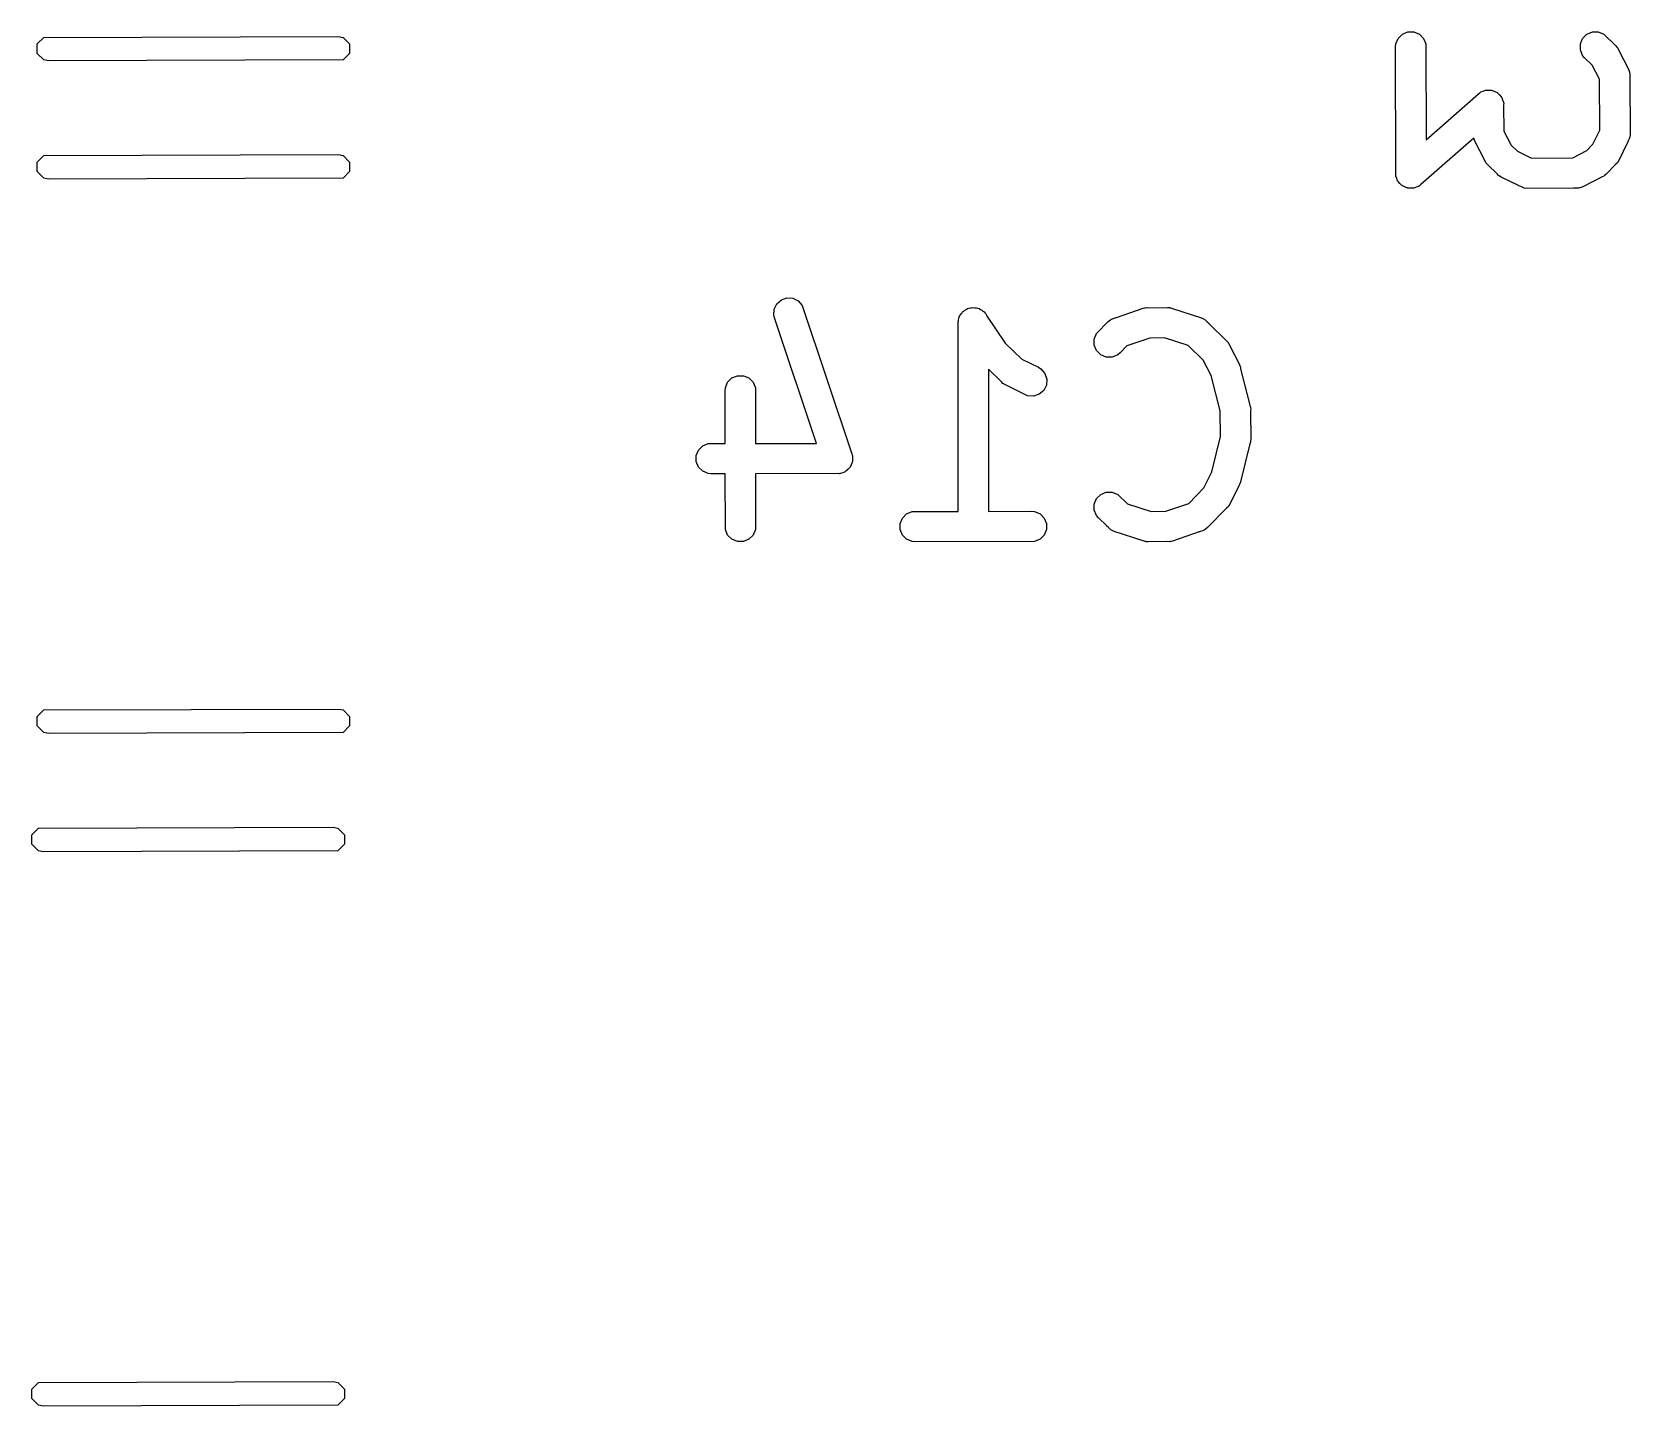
# Model space of a CAD drawing. Extents: x 208 to 341, y -149 to -108.
# Drawn here: x 290.44 to 298.28, y -126.94 to -120.2 of the extents above; entities that cross this region are included whole.
import ezdxf

# ---------------------------------------------------------------- set-up
doc = ezdxf.new("R2010")
doc.units = 0
doc.layers.add('BLACK', color=7, linetype='CONTINUOUS')

msp = doc.modelspace()

# ---------------------------------------------------------------- linework, layer by layer
at = {"layer": 'BLACK', "linetype": 'CONTINUOUS'}
for p, q in [((290.465647, -120.256846), (290.498119, -120.224374)), ((290.498119, -120.224374), (291.943584, -120.219807)), ((291.943584, -120.219807), (291.966545, -120.224374)), ((291.966545, -120.224374), (291.999017, -120.256846)), ((297.13126, -120.256797), (297.142459, -120.229761)), ((297.142459, -120.229761), (297.163151, -120.209069)), ((297.163151, -120.209069), (297.190187, -120.19787)), ((297.190187, -120.19787), (297.219451, -120.19787)), ((297.219451, -120.19787), (297.246487, -120.209069)), ((297.246487, -120.209069), (297.267179, -120.229761)), ((297.267179, -120.229761), (297.278378, -120.256797)), ((298.036021, -120.256798), (298.047219, -120.229762)), ((298.047219, -120.229762), (298.067912, -120.209069)), ((298.067912, -120.209069), (298.094948, -120.19787)), ((298.094948, -120.19787), (298.124211, -120.19787)), ((298.124211, -120.19787), (298.151247, -120.209068)), ((298.151247, -120.209068), (298.210232, -120.266014)), ((290.465647, -120.302768), (290.465647, -120.256846)), ((290.498119, -120.33524), (290.465647, -120.302768)), ((291.999017, -120.302768), (291.966545, -120.33524)), ((291.999017, -120.256846), (291.999017, -120.302768)), ((297.129819, -120.271429), (297.13126, -120.256797)), ((297.131222, -120.888592), (297.129819, -120.271429)), ((297.278378, -120.256797), (297.279446, -120.726776)), ((298.036021, -120.286061), (298.036021, -120.256798)), ((298.04722, -120.313097), (298.036021, -120.286061)), ((298.056548, -120.324463), (298.04722, -120.313097)), ((298.094504, -120.361107), (298.056548, -120.324463)), ((298.210232, -120.266014), (298.21495, -120.271763)), ((298.21495, -120.271763), (298.21645, -120.273064)), ((298.21645, -120.273064), (298.217177, -120.274477)), ((298.217177, -120.274477), (298.21956, -120.27738)), ((298.21956, -120.27738), (298.223209, -120.28619)), ((298.223209, -120.28619), (298.271901, -120.380745)), ((290.52108, -120.339807), (290.498119, -120.33524)), ((291.966545, -120.33524), (290.52108, -120.339807)), ((298.129893, -120.429829), (298.094504, -120.361107)), ((298.271901, -120.380745), (298.277156, -120.394476)), ((298.277156, -120.394476), (298.277347, -120.397165)), ((298.277347, -120.397165), (298.278378, -120.399654)), ((298.278378, -120.399654), (298.278439, -120.412545)), ((297.559881, -120.488247), (297.571139, -120.483584)), ((297.571139, -120.483584), (297.57367, -120.483584)), ((297.57367, -120.483584), (297.576065, -120.482774)), ((297.576065, -120.482774), (297.588218, -120.483584)), ((297.588218, -120.483584), (297.600403, -120.483584)), ((297.600403, -120.483584), (297.602739, -120.484551)), ((297.602739, -120.484551), (297.605263, -120.48472)), ((297.605263, -120.48472), (297.616188, -120.490122)), ((298.131094, -120.680148), (298.129893, -120.429829)), ((298.278439, -120.412545), (298.27923, -120.423666)), ((298.27923, -120.423666), (298.278503, -120.425845)), ((298.278503, -120.425845), (298.279819, -120.7)), ((297.279446, -120.726776), (297.536383, -120.5007)), ((297.536383, -120.5007), (297.542707, -120.496178)), ((297.542707, -120.496178), (297.544103, -120.494783)), ((297.544103, -120.494783), (297.545426, -120.494234)), ((297.545426, -120.494234), (297.548344, -120.492149)), ((297.548344, -120.492149), (297.559881, -120.488247)), ((297.616188, -120.490122), (297.627439, -120.494783)), ((297.627439, -120.494783), (297.629225, -120.496569)), ((297.629225, -120.496569), (297.631495, -120.497692)), ((297.631495, -120.497692), (297.63952, -120.506864)), ((297.63952, -120.506864), (297.648131, -120.515475)), ((297.648131, -120.515475), (297.649099, -120.517811)), ((297.649099, -120.517811), (297.650765, -120.519716)), ((297.650765, -120.519716), (297.654666, -120.531253)), ((297.654666, -120.531253), (297.65933, -120.542511)), ((297.65933, -120.542511), (297.659353, -120.545112)), ((297.659353, -120.545112), (297.66014, -120.547437)), ((297.66014, -120.547437), (297.659467, -120.557528)), ((297.659467, -120.557528), (297.660627, -120.684322)), ((297.513368, -120.718883), (297.254207, -120.946919)), ((297.513434, -120.719809), (297.513368, -120.718883)), ((297.518689, -120.733541), (297.513434, -120.719809)), ((297.660627, -120.684322), (297.696085, -120.753179)), ((298.097767, -120.748833), (298.131094, -120.680148)), ((298.277156, -120.71981), (298.270848, -120.732808)), ((298.277347, -120.71712), (298.277156, -120.71981)), ((298.278378, -120.714632), (298.277347, -120.71712)), ((298.279819, -120.7), (298.278378, -120.714632)), ((290.498119, -120.804374), (291.943584, -120.799807)), ((291.943584, -120.799807), (291.966545, -120.804374)), ((297.567381, -120.828097), (297.518689, -120.733541)), ((297.696085, -120.753179), (297.727413, -120.783424)), ((297.727413, -120.783424), (297.796034, -120.81672)), ((297.99877, -120.815564), (298.067521, -120.78016)), ((298.067521, -120.78016), (298.097767, -120.748833)), ((298.265957, -120.742889), (298.224282, -120.828779)), ((298.267179, -120.741668), (298.265957, -120.742889)), ((298.270848, -120.732808), (298.267179, -120.741668)), ((290.465647, -120.836846), (290.498119, -120.804374)), ((290.465647, -120.882768), (290.465647, -120.836846)), ((291.966545, -120.804374), (291.999017, -120.836846)), ((291.999017, -120.836846), (291.999017, -120.882768)), ((297.57103, -120.836906), (297.567381, -120.828097)), ((297.573412, -120.839808), (297.57103, -120.836906)), ((297.57414, -120.841222), (297.573412, -120.839808)), ((297.575638, -120.842521), (297.57414, -120.841222)), ((297.580357, -120.848271), (297.575638, -120.842521)), ((297.629392, -120.895612), (297.580357, -120.848271)), ((297.796034, -120.81672), (297.99877, -120.815564)), ((298.209953, -120.846855), (298.162612, -120.895891)), ((298.21645, -120.841222), (298.209953, -120.846855)), ((298.218429, -120.838076), (298.21645, -120.841222)), ((298.21956, -120.836906), (298.218429, -120.838076)), ((298.220317, -120.835078), (298.21956, -120.836906)), ((298.224282, -120.828779), (298.220317, -120.835078)), ((290.498119, -120.91524), (290.465647, -120.882768)), ((290.52108, -120.919807), (290.498119, -120.91524)), ((291.966545, -120.91524), (290.52108, -120.919807)), ((291.999017, -120.882768), (291.966545, -120.91524)), ((297.13045, -120.900182), (297.131222, -120.888592)), ((297.131254, -120.902559), (297.13045, -120.900182)), ((297.13126, -120.905108), (297.131254, -120.902559)), ((297.135923, -120.916365), (297.13126, -120.905108)), ((297.139825, -120.927903), (297.135923, -120.916365)), ((297.14149, -120.929807), (297.139825, -120.927903)), ((297.142459, -120.932144), (297.14149, -120.929807)), ((297.151069, -120.940754), (297.142459, -120.932144)), ((297.159095, -120.949927), (297.151069, -120.940754)), ((297.161364, -120.951049), (297.159095, -120.949927)), ((297.163151, -120.952836), (297.161364, -120.951049)), ((297.174401, -120.957496), (297.163151, -120.952836)), ((297.185327, -120.962899), (297.174401, -120.957496)), ((297.242246, -120.95547), (297.230708, -120.959371)), ((297.245163, -120.953384), (297.242246, -120.95547)), ((297.246487, -120.952836), (297.245163, -120.953384)), ((297.247882, -120.95144), (297.246487, -120.952836)), ((297.254207, -120.946919), (297.247882, -120.95144)), ((297.635025, -120.902107), (297.629392, -120.895612)), ((297.63817, -120.904086), (297.635025, -120.902107)), ((297.639341, -120.905217), (297.63817, -120.904086)), ((297.641168, -120.905974), (297.639341, -120.905217)), ((297.647468, -120.909939), (297.641168, -120.905974)), ((297.733357, -120.951614), (297.647468, -120.909939)), ((297.734579, -120.952836), (297.733357, -120.951614)), ((297.743438, -120.956505), (297.734579, -120.952836)), ((297.756437, -120.962813), (297.743438, -120.956505)), ((298.047883, -120.957558), (298.034151, -120.962813)), ((298.142435, -120.908867), (298.047883, -120.957558)), ((298.151247, -120.905218), (298.142435, -120.908867)), ((298.154151, -120.902834), (298.151247, -120.905218)), ((298.155564, -120.902107), (298.154151, -120.902834)), ((298.156863, -120.900608), (298.155564, -120.902107)), ((298.162612, -120.895891), (298.156863, -120.900608)), ((297.18785, -120.963067), (297.185327, -120.962899)), ((297.190187, -120.964035), (297.18785, -120.963067)), ((297.202372, -120.964035), (297.190187, -120.964035)), ((297.214525, -120.964845), (297.202372, -120.964035)), ((297.21692, -120.964035), (297.214525, -120.964845)), ((297.219451, -120.964035), (297.21692, -120.964035)), ((297.230708, -120.959371), (297.219451, -120.964035)), ((297.759126, -120.963004), (297.756437, -120.962813)), ((297.761615, -120.964035), (297.759126, -120.963004)), ((297.776247, -120.965476), (297.761615, -120.964035)), ((298.002851, -120.964183), (297.776247, -120.965476)), ((298.004961, -120.964887), (298.002851, -120.964183)), ((298.015903, -120.964109), (298.004961, -120.964887)), ((298.028974, -120.964035), (298.015903, -120.964109)), ((298.031463, -120.963003), (298.028974, -120.964035)), ((298.034151, -120.962813), (298.031463, -120.963003)), ((294.116617, -121.51185), (294.14438, -121.502596)), ((294.14438, -121.502596), (294.17357, -121.504671)), ((294.17357, -121.504671), (294.199743, -121.517757)), ((294.079349, -121.586387), (294.081424, -121.557197)), ((294.081424, -121.557197), (294.09451, -121.531024)), ((294.09451, -121.531024), (294.116617, -121.51185)), ((294.199743, -121.517757), (294.218917, -121.539864)), ((294.218917, -121.539864), (294.463006, -122.267574)), ((294.993349, -121.589747), (294.996162, -121.582958)), ((294.996162, -121.582958), (295.001412, -121.577707)), ((295.001412, -121.577707), (295.005544, -121.571538)), ((295.005544, -121.571538), (295.011658, -121.567461)), ((295.011658, -121.567461), (295.016854, -121.562266)), ((295.016854, -121.562266), (295.023714, -121.559424)), ((295.023714, -121.559424), (295.029893, -121.555305)), ((295.029893, -121.555305), (295.037101, -121.553879)), ((295.037101, -121.553879), (295.04389, -121.551067)), ((295.04389, -121.551067), (295.051317, -121.551067)), ((295.051317, -121.551067), (295.058601, -121.549626)), ((295.058601, -121.549626), (295.065806, -121.551067)), ((295.065806, -121.551067), (295.073154, -121.551067)), ((295.073154, -121.551067), (295.080014, -121.553908)), ((295.080014, -121.553908), (295.087295, -121.555365)), ((295.087295, -121.555365), (295.0934, -121.559453)), ((295.0934, -121.559453), (295.10019, -121.562266)), ((295.10019, -121.562266), (295.10544, -121.567516)), ((295.10544, -121.567516), (295.11161, -121.571648)), ((295.11161, -121.571648), (295.115899, -121.577975)), ((295.115899, -121.577975), (295.120882, -121.582958)), ((295.120882, -121.582958), (295.123403, -121.589045)), ((295.760157, -121.598686), (295.891947, -121.553475)), ((295.891947, -121.553475), (295.899202, -121.551825)), ((295.899202, -121.551825), (295.901033, -121.551067)), ((295.901033, -121.551067), (295.902629, -121.551046)), ((295.902629, -121.551046), (295.906284, -121.550215)), ((295.906284, -121.550215), (295.915584, -121.550876)), ((295.915584, -121.550876), (296.010903, -121.549626)), ((296.010903, -121.549626), (296.018308, -121.550355)), ((296.018308, -121.550355), (296.020283, -121.550215)), ((296.020283, -121.550215), (296.021769, -121.550696)), ((296.021769, -121.550696), (296.025535, -121.551067)), ((296.025535, -121.551067), (296.034898, -121.554945)), ((296.034898, -121.554945), (296.177477, -121.601094)), ((294.082609, -121.600724), (294.079349, -121.586387)), ((294.289161, -122.216525), (294.082609, -121.600724)), ((294.983522, -121.624547), (294.983537, -121.62447)), ((294.983527, -121.624573), (294.983522, -121.624547)), ((294.983522, -121.624626), (294.983527, -121.624573)), ((294.984836, -122.550509), (294.983522, -121.624626)), ((294.983537, -121.62447), (294.984963, -121.609994)), ((294.984963, -121.609994), (294.987804, -121.603133)), ((294.987804, -121.603133), (294.989261, -121.595853)), ((294.989261, -121.595853), (294.993349, -121.589747)), ((295.123403, -121.589045), (295.215317, -121.724632)), ((295.662829, -121.678196), (295.719775, -121.619212)), ((295.719775, -121.619212), (295.73114, -121.609885)), ((295.73114, -121.609885), (295.733628, -121.608854)), ((295.733628, -121.608854), (295.735665, -121.607088)), ((295.735665, -121.607088), (295.748628, -121.60264)), ((295.748628, -121.60264), (295.758176, -121.598686)), ((295.758176, -121.598686), (295.760157, -121.598686)), ((296.177477, -121.601094), (296.190902, -121.607088)), ((296.190902, -121.607088), (296.192937, -121.608853)), ((296.192937, -121.608853), (296.195428, -121.609885)), ((296.195428, -121.609885), (296.205366, -121.619633)), ((296.205366, -121.619633), (296.213009, -121.626262)), ((296.213009, -121.626262), (296.21386, -121.627965)), ((296.21386, -121.627965), (296.302031, -121.71445)), ((295.215317, -121.724632), (295.295608, -121.803388)), ((295.65163, -121.705233), (295.662829, -121.678196)), ((295.65163, -121.734495), (295.65163, -121.705233)), ((295.662829, -121.761532), (295.65163, -121.734495)), ((295.811744, -121.738174), (295.778222, -121.772897)), ((295.92445, -121.69951), (295.811744, -121.738174)), ((295.995829, -121.698574), (295.92445, -121.69951)), ((296.111756, -121.736097), (295.995829, -121.698574)), ((296.185965, -121.808887), (296.111756, -121.736097)), ((296.302031, -121.71445), (296.306751, -121.7202)), ((296.306751, -121.7202), (296.308248, -121.721499)), ((296.308248, -121.721499), (296.308974, -121.722909)), ((296.308974, -121.722909), (296.311359, -121.725815)), ((296.311359, -121.725815), (296.31501, -121.73463)), ((296.31501, -121.73463), (296.363699, -121.82918)), ((295.295608, -121.803388), (295.377777, -121.843258)), ((295.683521, -121.782224), (295.662829, -121.761532)), ((295.710558, -121.793423), (295.683521, -121.782224)), ((295.73982, -121.793423), (295.710558, -121.793423)), ((295.766857, -121.782224), (295.73982, -121.793423)), ((295.778222, -121.772897), (295.766857, -121.782224)), ((296.224656, -121.884022), (296.185965, -121.808887)), ((293.853305, -121.916291), (293.873997, -121.895599)), ((293.873997, -121.895599), (293.901033, -121.8844)), ((293.901033, -121.8844), (293.930297, -121.8844)), ((293.930297, -121.8844), (293.957333, -121.895599)), ((293.957333, -121.895599), (293.978025, -121.916291)), ((295.196494, -121.914453), (295.132424, -121.851607)), ((295.132424, -121.851607), (295.133416, -122.550144)), ((295.377777, -121.843258), (295.39022, -121.85109)), ((295.39022, -121.85109), (295.409393, -121.873198)), ((295.409393, -121.873198), (295.418647, -121.900959)), ((296.269274, -122.057452), (296.224656, -121.884022)), ((296.363699, -121.82918), (296.364108, -121.830249)), ((296.364108, -121.830249), (296.364431, -121.830685)), ((296.364431, -121.830685), (296.36475, -121.831928)), ((296.36475, -121.831928), (296.368954, -121.842911)), ((296.368954, -121.842911), (296.369479, -121.850308)), ((296.369479, -121.850308), (296.416997, -122.035007)), ((293.840665, -121.957959), (293.842106, -121.943327)), ((293.841214, -122.217544), (293.840665, -121.957959)), ((293.842106, -121.943327), (293.853305, -121.916291)), ((293.978025, -121.916291), (293.989224, -121.943327)), ((293.989224, -121.943327), (293.989803, -122.217206)), ((295.203014, -121.921971), (295.196494, -121.914453)), ((295.206207, -121.923981), (295.203014, -121.921971)), ((295.20733, -121.925082), (295.206207, -121.923981)), ((295.209162, -121.92584), (295.20733, -121.925082)), ((295.215457, -121.929803), (295.209162, -121.92584)), ((295.324426, -121.982677), (295.215457, -121.929803)), ((295.381378, -121.975497), (295.353616, -121.984751)), ((295.403485, -121.956324), (295.381378, -121.975497)), ((295.416573, -121.930149), (295.403485, -121.956324)), ((295.418647, -121.900959), (295.416573, -121.930149)), ((295.353616, -121.984751), (295.324426, -121.982677)), ((296.416997, -122.035007), (296.417372, -122.037543)), ((296.417372, -122.037543), (296.417795, -122.038565)), ((296.417795, -122.038565), (296.417812, -122.040526)), ((296.417812, -122.040526), (296.419147, -122.049551)), ((296.419147, -122.049551), (296.417968, -122.057474)), ((296.270416, -122.182224), (296.269274, -122.057452)), ((296.417968, -122.057474), (296.419236, -122.196054)), ((296.22839, -122.355347), (296.270416, -122.182224)), ((296.417795, -122.210686), (296.414618, -122.218354)), ((296.418692, -122.201571), (296.417795, -122.210686)), ((296.419147, -122.1997), (296.418692, -122.201571)), ((296.419236, -122.196054), (296.418984, -122.198607)), ((296.418984, -122.198607), (296.419147, -122.1997)), ((293.699249, -122.27666), (293.710448, -122.249624)), ((293.699249, -122.305924), (293.699249, -122.27666)), ((293.710448, -122.249624), (293.73114, -122.228932)), ((293.73114, -122.228932), (293.758176, -122.217733)), ((293.758176, -122.217733), (293.841214, -122.217544)), ((293.989803, -122.217206), (294.289161, -122.216525)), ((294.463006, -122.267574), (294.464655, -122.274829)), ((294.464655, -122.274829), (294.465414, -122.27666)), ((294.465414, -122.27666), (294.465414, -122.278164)), ((294.465414, -122.278164), (294.466266, -122.281911)), ((294.466266, -122.281911), (294.465414, -122.293896)), ((296.414618, -122.218354), (296.369378, -122.40472)), ((293.710448, -122.33296), (293.699249, -122.305924)), ((293.73114, -122.353652), (293.710448, -122.33296)), ((293.758176, -122.364851), (293.73114, -122.353652)), ((293.772808, -122.366292), (293.758176, -122.364851)), ((293.841528, -122.366135), (293.772808, -122.366292)), ((293.842106, -122.639258), (293.841528, -122.366135)), ((294.389783, -122.364888), (293.990117, -122.365797)), ((293.990117, -122.365797), (293.990665, -122.624626)), ((294.401235, -122.365703), (294.389783, -122.364888)), ((294.403772, -122.364857), (294.401235, -122.365703)), ((294.406487, -122.364851), (294.403772, -122.364857)), ((294.417596, -122.360249), (294.406487, -122.364851)), ((294.428997, -122.356449), (294.417596, -122.360249)), ((294.431032, -122.354683), (294.428997, -122.356449)), ((294.433523, -122.353652), (294.431032, -122.354683)), ((294.442025, -122.345149), (294.433523, -122.353652)), ((294.451105, -122.337275), (294.442025, -122.345149)), ((294.452309, -122.334865), (294.451105, -122.337275)), ((294.454215, -122.33296), (294.452309, -122.334865)), ((294.458817, -122.321848), (294.454215, -122.33296)), ((294.464191, -122.311101), (294.458817, -122.321848)), ((294.464381, -122.308415), (294.464191, -122.311101)), ((294.465414, -122.305924), (294.464381, -122.308415)), ((294.465414, -122.293896), (294.465414, -122.305924)), ((296.189665, -122.435157), (296.22839, -122.355347)), ((296.115388, -122.510883), (296.189665, -122.435157)), ((296.360348, -122.424076), (296.31608, -122.515309)), ((296.364431, -122.418566), (296.360348, -122.424076)), ((296.368366, -122.40755), (296.364431, -122.418566)), ((296.368954, -122.40634), (296.368366, -122.40755)), ((296.368992, -122.405799), (296.368954, -122.40634)), ((296.369378, -122.40472), (296.368992, -122.405799)), ((295.65163, -122.514755), (295.662829, -122.487719)), ((295.65163, -122.544018), (295.65163, -122.514755)), ((295.662829, -122.487719), (295.683522, -122.467026)), ((295.683522, -122.467026), (295.710558, -122.455828)), ((295.710558, -122.455828), (295.739821, -122.455828)), ((295.739821, -122.455828), (295.766857, -122.467027)), ((295.766857, -122.467027), (295.814546, -122.513069)), ((295.814546, -122.513069), (295.930738, -122.550677)), ((296.002116, -122.549741), (296.115388, -122.510883)), ((296.31026, -122.524555), (296.308248, -122.527752)), ((296.311359, -122.523435), (296.31026, -122.524555)), ((296.312116, -122.521605), (296.311359, -122.523435)), ((296.31608, -122.515309), (296.312116, -122.521605)), ((294.699249, -122.609994), (294.710448, -122.582958)), ((294.710448, -122.582958), (294.73114, -122.562266)), ((294.73114, -122.562266), (294.758176, -122.551067)), ((294.758176, -122.551067), (294.984836, -122.550509)), ((295.133416, -122.550144), (295.344236, -122.549626)), ((295.344236, -122.549626), (295.358868, -122.551067)), ((295.358868, -122.551067), (295.385904, -122.562266)), ((295.385904, -122.562266), (295.406596, -122.582958)), ((295.406596, -122.582958), (295.417795, -122.609994)), ((295.662828, -122.571054), (295.65163, -122.544018)), ((295.672155, -122.582419), (295.662828, -122.571054)), ((295.71298, -122.621834), (295.672155, -122.582419)), ((295.930738, -122.550677), (296.002116, -122.549741)), ((296.300725, -122.534275), (296.206793, -122.63004)), ((296.308248, -122.527752), (296.300725, -122.534275)), ((293.853305, -122.666294), (293.842106, -122.639258)), ((293.873997, -122.686986), (293.853305, -122.666294)), ((293.978025, -122.666294), (293.957333, -122.686986)), ((293.989224, -122.639258), (293.978025, -122.666294)), ((293.990665, -122.624626), (293.989224, -122.639258)), ((294.699249, -122.639258), (294.699249, -122.609994)), ((294.710448, -122.666294), (294.699249, -122.639258)), ((294.73114, -122.686986), (294.710448, -122.666294)), ((295.406596, -122.666294), (295.385904, -122.686986)), ((295.417795, -122.639258), (295.406596, -122.666294)), ((295.417795, -122.609994), (295.417795, -122.639258)), ((295.713558, -122.62299), (295.71298, -122.621834)), ((295.719649, -122.628273), (295.713558, -122.62299)), ((295.73114, -122.639367), (295.719649, -122.628273)), ((295.733628, -122.640397), (295.73114, -122.639367)), ((295.735665, -122.642164), (295.733628, -122.640397)), ((295.749091, -122.648158), (295.735665, -122.642164)), ((295.891672, -122.694307), (295.749091, -122.648158)), ((296.16641, -122.650566), (296.03462, -122.695777)), ((296.168392, -122.650566), (296.16641, -122.650566)), ((296.177944, -122.646609), (296.168392, -122.650566)), ((296.190902, -122.642164), (296.177944, -122.646609)), ((296.192937, -122.640398), (296.190902, -122.642164)), ((296.195428, -122.639367), (296.192937, -122.640398)), ((296.206793, -122.63004), (296.195428, -122.639367)), ((293.901033, -122.698185), (293.873997, -122.686986)), ((293.930297, -122.698185), (293.901033, -122.698185)), ((293.957333, -122.686986), (293.930297, -122.698185)), ((294.758176, -122.698185), (294.73114, -122.686986)), ((294.772808, -122.699626), (294.758176, -122.698185)), ((295.358868, -122.698185), (294.772808, -122.699626)), ((295.385904, -122.686986), (295.358868, -122.698185)), ((295.901033, -122.698185), (295.891672, -122.694307)), ((295.904796, -122.698555), (295.901033, -122.698185)), ((295.906284, -122.699037), (295.904796, -122.698555)), ((295.908258, -122.698896), (295.906284, -122.699037)), ((295.915665, -122.699626), (295.908258, -122.698896)), ((296.010982, -122.698375), (295.915665, -122.699626)), ((296.020283, -122.699037), (296.010982, -122.698375)), ((296.023937, -122.698205), (296.020283, -122.699037)), ((296.025535, -122.698185), (296.023937, -122.698205)), ((296.027366, -122.697426), (296.025535, -122.698185)), ((296.03462, -122.695777), (296.027366, -122.697426)), ((290.465647, -123.556846), (290.498119, -123.524374)), ((290.498119, -123.524374), (291.943584, -123.519807)), ((291.943584, -123.519807), (291.966545, -123.524374)), ((291.966545, -123.524374), (291.999017, -123.556846)), ((290.465647, -123.602768), (290.465647, -123.556846)), ((290.498119, -123.63524), (290.465647, -123.602768)), ((291.999017, -123.602768), (291.966545, -123.63524)), ((291.999017, -123.556846), (291.999017, -123.602768)), ((290.52108, -123.639807), (290.498119, -123.63524)), ((291.966545, -123.63524), (290.52108, -123.639807)), ((290.440647, -124.136846), (290.473119, -124.104374)), ((290.440647, -124.182768), (290.440647, -124.136846)), ((290.473119, -124.104374), (291.918584, -124.099807)), ((291.918584, -124.099807), (291.941545, -124.104374)), ((291.941545, -124.104374), (291.974017, -124.136846)), ((291.974017, -124.136846), (291.974017, -124.182768)), ((290.473119, -124.21524), (290.440647, -124.182768)), ((290.49608, -124.219807), (290.473119, -124.21524)), ((291.941545, -124.21524), (290.49608, -124.219807)), ((291.974017, -124.182768), (291.941545, -124.21524)), ((290.440647, -126.856846), (290.473119, -126.824374)), ((290.473119, -126.824374), (291.918584, -126.819807)), ((291.918584, -126.819807), (291.941545, -126.824374)), ((291.941545, -126.824374), (291.974017, -126.856846)), ((290.440647, -126.902768), (290.440647, -126.856846)), ((290.473119, -126.93524), (290.440647, -126.902768)), ((291.974017, -126.902768), (291.941545, -126.93524)), ((291.974017, -126.856846), (291.974017, -126.902768)), ((290.49608, -126.939807), (290.473119, -126.93524)), ((291.941545, -126.93524), (290.49608, -126.939807))]:
    msp.add_line(p, q, dxfattribs=at)

doc.saveas('drawing.dxf')
